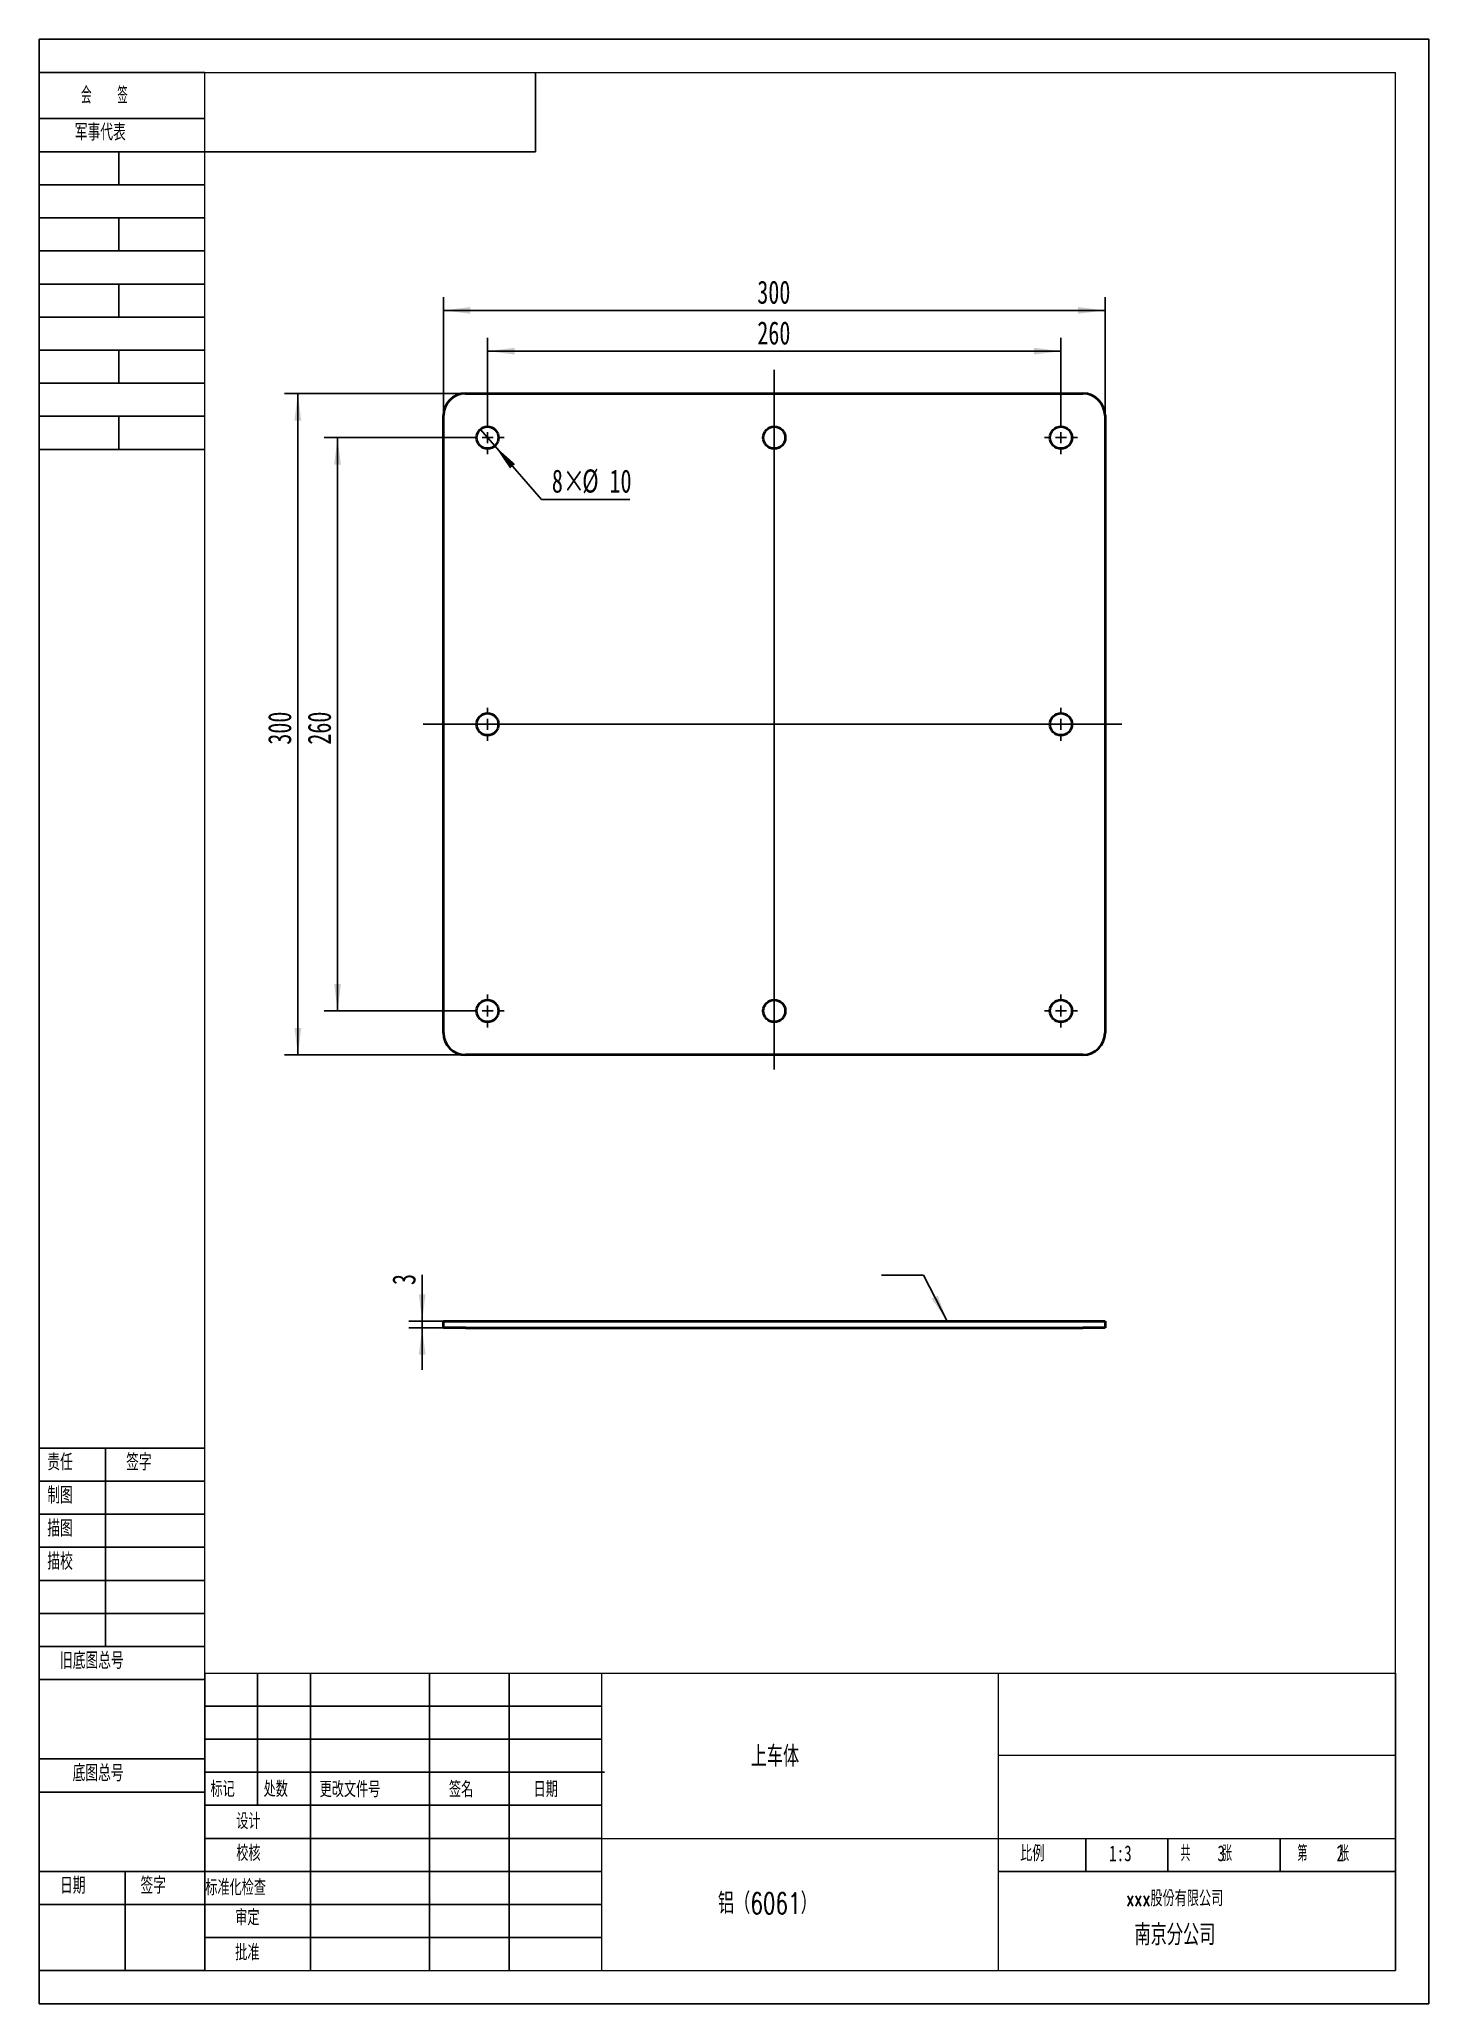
# Model space of a CAD drawing. Header units: millimetres. Extents: x 0 to 210, y 0 to 297.
import ezdxf

# ---------------------------------------------------------------- set-up
doc = ezdxf.new("R2010")
doc.units = ezdxf.units.MM
doc.header["$PDSIZE"] = -1
for name, color, linetype in [('1', 179, 'Continuous'), ('10', 7, 'Continuous'), ('FORMAT', 7, 'Continuous'), ('OB', 179, 'Continuous')]:
    doc.layers.add(name, color=color, linetype=linetype)
doc.layers.add('2', color=7, linetype='Continuous', lineweight=15)
doc.layers.add('3', color=179, linetype='Continuous', lineweight=15)
doc.styles.add('SLDTEXTSTYLE0', font='TXT', dxfattribs={"width": 0.7, "bigfont": 'bigfont'})
doc.styles.add('SLDTEXTSTYLE1', font='TXT', dxfattribs={"width": 0.566667, "bigfont": 'bigfont'})
doc.styles.add('SLDTEXTSTYLE2', font='TXT', dxfattribs={"width": 0.58, "bigfont": 'bigfont'})
doc.styles.add('SLDTEXTSTYLE3', font='TXT', dxfattribs={"width": 0.7})
doc.dimstyles.new('SLDDIMSTYLE0', dxfattribs={"dimtxt": 3.5, "dimasz": 4.08, "dimexe": 0, "dimexo": 0.0625, "dimgap": 0.875, "dimtad": 2, "dimlfac": 3, "dimrnd": 1e-09, "dimzin": 12, "dimdsep": 46, "dimtxsty": 'SLDTEXTSTYLE3', "dimsah": 1, "dimcen": 0.09, "dimadec": 0, "dimazin": 3, "dimtfac": 1, "dimtmove": 0, "dimatfit": 0, "dimfxl": 0, "dimfrac": 2, "dimtolj": 1, "dimtzin": 12, "dimarcsym": 0})
doc.dimstyles.new('SLDDIMSTYLE2', dxfattribs={"dimtxt": 3.5, "dimasz": 4.08, "dimexe": 0, "dimexo": 0.0625, "dimgap": 0.875, "dimtad": 2, "dimlfac": 3, "dimrnd": 1e-09, "dimzin": 12, "dimdsep": 46, "dimtxsty": 'SLDTEXTSTYLE3', "dimsah": 1, "dimcen": 0.09, "dimadec": 0, "dimazin": 3, "dimtfac": 1, "dimtofl": 0, "dimtmove": 0, "dimatfit": 3, "dimfxl": 0, "dimfrac": 2, "dimtolj": 1, "dimtzin": 12, "dimarcsym": 0})
doc.dimstyles.new('SLDDIMSTYLE3', dxfattribs={"dimtxt": 3.5, "dimasz": 4.08, "dimexe": 0, "dimexo": 0.0625, "dimgap": 0.875, "dimtad": 0, "dimtih": 1, "dimtoh": 1, "dimlfac": 3, "dimrnd": 1e-09, "dimzin": 12, "dimdsep": 46, "dimtxsty": 'SLDTEXTSTYLE3', "dimblk1": 'NONE', "dimsah": 1, "dimcen": 0, "dimadec": 0, "dimazin": 3, "dimtfac": 1, "dimtmove": 0, "dimatfit": 3, "dimldrblk": 'NONE', "dimfxl": 0, "dimfrac": 2, "dimtolj": 1, "dimtzin": 12, "dimarcsym": 0})

# ---------------------------------------------------------------- blocks, each defined once
blk = doc.blocks.new('_D')
at = {"layer": '10'}
for p, q in [((57.87, 103.19), (57.87, 110.2)), ((61.08, 103.19), (55.87, 103.19)), ((61.08, 102.19), (55.87, 102.19)), ((57.87, 102.19), (57.87, 103.19)), ((57.87, 102.19), (57.87, 95.84))]:
    blk.add_line(p, q, dxfattribs=at)
for points in [[(57.87, 103.19), (58.38, 107.27), (57.36, 107.27)], [(57.87, 102.19), (57.36, 98.11), (58.38, 98.11)]]:
    blk.add_solid(points, dxfattribs=at)
at = {"layer": '10', "insert": (53.36, 108.66), "char_height": 3.5, "attachment_point": 1, "rotation": 90, "style": 'SLDTEXTSTYLE3'}
blk.add_mtext('3', dxfattribs=at)
blk = doc.blocks.new('_D_1')
at = {"layer": '10'}
for p, q in [((64.41, 243.44), (37.08, 243.44)), ((39.08, 243.44), (39.08, 143.44)), ((64.41, 143.44), (37.08, 143.44))]:
    blk.add_line(p, q, dxfattribs=at)
for points in [[(39.08, 243.44), (38.57, 239.36), (39.59, 239.36)], [(39.08, 143.44), (39.59, 147.52), (38.57, 147.52)]]:
    blk.add_solid(points, dxfattribs=at)
at = {"layer": '10', "insert": (34.57, 190.35), "char_height": 3.5, "attachment_point": 1, "rotation": 90, "style": 'SLDTEXTSTYLE3'}
blk.add_mtext('300', dxfattribs=at)
blk = doc.blocks.new('_D_2')
at = {"layer": '10'}
for p, q in [((65.25, 236.77), (43.08, 236.77)), ((45.08, 236.77), (45.08, 150.11)), ((65.25, 150.11), (43.08, 150.11))]:
    blk.add_line(p, q, dxfattribs=at)
for points in [[(45.08, 236.77), (44.57, 232.69), (45.59, 232.69)], [(45.08, 150.11), (45.59, 154.19), (44.57, 154.19)]]:
    blk.add_solid(points, dxfattribs=at)
at = {"layer": '10', "insert": (40.57, 190.35), "char_height": 3.5, "attachment_point": 1, "rotation": 90, "style": 'SLDTEXTSTYLE3'}
blk.add_mtext('260', dxfattribs=at)
blk = doc.blocks.new('_D_3')
at = {"layer": '10'}
for p, q in [((61.08, 240.11), (61.08, 258.01)), ((61.08, 256.01), (161.08, 256.01)), ((161.08, 240.11), (161.08, 258.01))]:
    blk.add_line(p, q, dxfattribs=at)
for points in [[(61.08, 256.01), (65.16, 255.5), (65.16, 256.52)], [(161.08, 256.01), (157, 256.52), (157, 255.5)]]:
    blk.add_solid(points, dxfattribs=at)
at = {"layer": '10', "insert": (108.52, 260.52), "char_height": 3.5, "attachment_point": 1, "style": 'SLDTEXTSTYLE3'}
blk.add_mtext('300', dxfattribs=at)
blk = doc.blocks.new('_D_4')
at = {"layer": '10'}
for p, q in [((67.75, 239.27), (67.75, 251.85)), ((67.75, 249.85), (154.41, 249.85)), ((154.41, 239.27), (154.41, 251.85))]:
    blk.add_line(p, q, dxfattribs=at)
for points in [[(67.75, 249.85), (71.83, 249.34), (71.83, 250.36)], [(154.41, 249.85), (150.33, 250.36), (150.33, 249.34)]]:
    blk.add_solid(points, dxfattribs=at)
at = {"layer": '10', "insert": (108.52, 254.36), "char_height": 3.5, "attachment_point": 1, "style": 'SLDTEXTSTYLE3'}
blk.add_mtext('260', dxfattribs=at)
blk = doc.blocks.new('_D_5')
at = {"layer": '10'}
for p, q in [((66.65, 238.03), (68.84, 235.52)), ((68.84, 235.52), (75.88, 227.44)), ((75.88, 227.44), (89.25, 227.44))]:
    blk.add_line(p, q, dxfattribs=at)
blk.add_solid([(68.84, 235.52), (71.14, 232.11), (71.91, 232.78)], dxfattribs=at)
at = {"layer": '10', "char_height": 3.5, "attachment_point": 1, "style": 'SLDTEXTSTYLE3'}
for s, insert in [('8×', (77.47, 231.96)), ('%%c', (82.06, 231.97)), ('10', (86.18, 231.96))]:
    blk.add_mtext(s, dxfattribs=dict(at, insert=insert))
blk = doc.blocks.new('_NONE')
blk = doc.blocks.new('SW_CENTERMARKSYMBOL_0')
at = {"layer": '10', "color": 0}
for p, q in [((-1.67, 0), (-2.5, 0)), ((0, 0), (-0.83, 0)), ((0, 1.67), (0, 2.5)), ((0, 0), (0, 0.83)), ((0, 0), (0, -0.83)), ((0, 0), (0.83, 0)), ((1.67, 0), (2.5, 0)), ((0, -1.67), (0, -2.5))]:
    blk.add_line(p, q, dxfattribs=at)
blk = doc.blocks.new('SW_CENTERMARKSYMBOL_1')
at = {"layer": '10', "color": 0}
for p, q in [((-1.67, 0), (-2.5, 0)), ((0, 0), (-0.83, 0)), ((0, 1.67), (0, 2.5)), ((0, 0), (0, 0.83)), ((0, 0), (0, -0.83)), ((0, 0), (0.83, 0)), ((1.67, 0), (2.5, 0)), ((0, -1.67), (0, -2.5))]:
    blk.add_line(p, q, dxfattribs=at)
blk = doc.blocks.new('SW_CENTERMARKSYMBOL_2')
at = {"layer": '10', "color": 0}
for p, q in [((-1.67, 0), (-2.5, 0)), ((0, 0), (-0.83, 0)), ((0, 1.67), (0, 2.5)), ((0, 0), (0, 0.83)), ((0, 0), (0, -0.83)), ((0, 0), (0.83, 0)), ((1.67, 0), (2.5, 0)), ((0, -1.67), (0, -2.5))]:
    blk.add_line(p, q, dxfattribs=at)
blk = doc.blocks.new('SW_CENTERMARKSYMBOL_3')
at = {"layer": '10', "color": 0}
for p, q in [((-1.67, 0), (-2.5, 0)), ((0, 0), (-0.83, 0)), ((0, 1.67), (0, 2.5)), ((0, 0), (0, 0.83)), ((0, 0), (0, -0.83)), ((0, 0), (0.83, 0)), ((1.67, 0), (2.5, 0)), ((0, -1.67), (0, -2.5))]:
    blk.add_line(p, q, dxfattribs=at)
blk = doc.blocks.new('SW_CENTERMARKSYMBOL_4')
at = {"layer": '10', "color": 0}
for p, q in [((-1.67, 0), (-2.5, 0)), ((0, 0), (-0.83, 0)), ((0, 1.67), (0, 2.5)), ((0, 0), (0, 0.83)), ((0, 0), (0, -0.83)), ((0, 0), (0.83, 0)), ((1.67, 0), (2.5, 0)), ((0, -1.67), (0, -2.5))]:
    blk.add_line(p, q, dxfattribs=at)
blk = doc.blocks.new('SW_CENTERMARKSYMBOL_5')
at = {"layer": '10', "color": 0}
for p, q in [((-1.67, 0), (-2.5, 0)), ((0, 0), (-0.83, 0)), ((0, 1.67), (0, 2.5)), ((0, 0), (0, 0.83)), ((0, 0), (0, -0.83)), ((0, 0), (0.83, 0)), ((1.67, 0), (2.5, 0)), ((0, -1.67), (0, -2.5))]:
    blk.add_line(p, q, dxfattribs=at)

msp = doc.modelspace()

# ---------------------------------------------------------------- linework, layer by layer
at = {"color": 7, "linetype": 'Continuous', "lineweight": 40}
for p, q in [((64.4121, 243.4399), (157.7455, 243.4399)), ((61.0788, 146.7733), (61.0788, 240.1066)), ((161.0788, 240.1066), (161.0788, 146.7733)), ((157.7455, 143.4399), (64.4121, 143.4399)), ((61.0788, 102.1869), (61.0788, 103.1869)), ((61.0788, 103.1869), (64.4121, 103.1869)), ((64.4121, 102.1869), (61.0788, 102.1869)), ((64.4121, 103.1869), (157.7455, 103.1869)), ((64.4121, 102.1869), (157.7455, 102.1869)), ((157.7455, 103.1869), (161.0788, 103.1869)), ((161.0788, 102.1869), (157.7455, 102.1869)), ((161.0788, 103.1869), (161.0788, 102.1869))]:
    msp.add_line(p, q, dxfattribs=at)
at = {"color": 7, "linetype": 'Continuous'}
for q in [(111.0788, 102.2715), (111.1211, 102.1869)]:
    msp.add_line((111.0788, 102.1869), q, dxfattribs=at)
at = {"color": 7, "linetype": 'Continuous', "lineweight": 40}
for centre in [(67.7455, 236.7733), (111.0788, 236.7733), (154.4121, 236.7733), (67.7455, 193.4399), (154.4121, 193.4399), (67.7455, 150.1066), (111.0788, 150.1066), (154.4121, 150.1066)]:
    msp.add_circle(centre, 1.6667, dxfattribs=at)
for centre, start, end in [((64.4121, 240.1066), 90, 180), ((157.7455, 240.1066), 0, 90), ((64.4121, 146.7733), 180, 270), ((157.7455, 146.7733), 270, 0)]:
    msp.add_arc(centre, 3.3333, start, end, dxfattribs=at)
at = {"color": 7, "linetype": 'Continuous'}
msp.add_point((111.0788, 102.1869), dxfattribs=at)
at = {"layer": '1', "color": 7}
for p, q in [((0, 297), (210, 297)), ((210, 0), (210, 297)), ((0, 0), (0, 297)), ((0, 74), (25, 74)), ((0, 69), (25, 69)), ((0, 64), (25, 64)), ((0, 59), (25, 59)), ((25, 35), (85.4191, 35)), ((25, 30), (85, 30)), ((25, 25), (85, 25)), ((25, 20), (85, 20)), ((25, 15), (85, 15)), ((25, 10), (85, 10)), ((0, 0), (210, 0))]:
    msp.add_line(p, q, dxfattribs=at)
at = {"layer": '10'}
for p, q in [((111.0788, 247.003), (111.0788, 141.2259)), ((58.0271, 193.4399), (163.6311, 193.4399)), ((133.6504, 110.1539), (127.3004, 110.1539)), ((137.2001, 103.1869), (133.6504, 110.1539))]:
    msp.add_line(p, q, dxfattribs=at)
msp.add_solid([(137.2001, 103.1869), (135.8006, 107.0528), (134.8953, 106.5916)], dxfattribs=at)
at = {"layer": '2', "color": 7}
for p, q in [((25, 5), (25, 60)), ((25, 5), (25, 60)), ((25, 50), (25, 5)), ((25, 50), (205, 50)), ((85, 5), (85, 50)), ((145, 5), (145, 50)), ((205, 50), (205, 5)), ((145, 37.5814), (205, 37.5814)), ((85, 25), (205, 25))]:
    msp.add_line(p, q, dxfattribs=at)
at = {"layer": '3', "color": 7}
for p, q in [((25, 5), (25, 292)), ((25, 292), (205, 292)), ((205, 5), (205, 292)), ((25, 5), (205, 5))]:
    msp.add_line(p, q, dxfattribs=at)
at = {"layer": 'FORMAT', "color": 7}
for p, q in [((25, 292), (0, 292)), ((75, 280), (75, 292)), ((25, 285), (0, 285)), ((25, 280), (0, 280)), ((12, 275), (12, 280)), ((25, 280), (75, 280)), ((25, 275), (0, 275)), ((25, 270), (0, 270)), ((12, 265), (12, 270)), ((25, 265), (0, 265)), ((25, 260), (0, 260)), ((12, 255), (12, 260)), ((25, 255), (0, 255)), ((25, 250), (0, 250)), ((12, 245), (12, 250)), ((25, 245), (0, 245)), ((25, 240), (0, 240)), ((12, 235), (12, 240)), ((25, 235), (0, 235)), ((0, 84), (25, 84)), ((10, 54), (10, 84)), ((0, 79), (25, 79)), ((0, 54), (25, 54)), ((0, 49), (25, 49)), ((33, 30), (33, 50)), ((41, 5), (41, 50)), ((59, 5), (59, 50)), ((71, 5), (71, 50)), ((25, 45), (85, 45)), ((25, 40), (85, 40)), ((0, 37), (25, 37)), ((0, 32), (25, 32)), ((158.1683, 20), (158.1683, 25)), ((170.5768, 20), (170.5768, 25)), ((187.5249, 20), (187.5249, 25)), ((0, 20), (25, 20)), ((13, 5), (13, 20)), ((145, 20), (205, 20)), ((0, 15), (25, 15)), ((25, 5), (0, 5))]:
    msp.add_line(p, q, dxfattribs=at)

# ---------------------------------------------------------------- block references
at = {"layer": '10'}
for name, p in [('SW_CENTERMARKSYMBOL_1', (67.7455, 236.7733)), ('SW_CENTERMARKSYMBOL_3', (154.4121, 236.7733)), ('SW_CENTERMARKSYMBOL_4', (67.7455, 193.4399)), ('SW_CENTERMARKSYMBOL_5', (154.4121, 193.4399)), ('SW_CENTERMARKSYMBOL_0', (67.7455, 150.1066)), ('SW_CENTERMARKSYMBOL_2', (154.4121, 150.1066))]:
    msp.add_blockref(name, p, dxfattribs=at)

# ---------------------------------------------------------------- texts
at = {"color": 7, "linetype": 'Continuous', "lineweight": 0, "attachment_point": 1, "style": 'SLDTEXTSTYLE3'}
for s, insert, char_height in [('1:3', (161.7021, 23.931), 2.38125), ('3', (178.0647, 23.931), 2.3813), ('2', (196.0678, 23.931), 2.3813)]:
    msp.add_mtext(s, dxfattribs=dict(at, insert=insert, char_height=char_height))
at = {"layer": '2', "attachment_point": 1, "style": 'SLDTEXTSTYLE0'}
for s, insert, char_height in [('标记', (25.8732, 33.6465), 2.38125), ('设计', (29.7722, 28.7837), 2.38125), ('xxx\\M+18CD2份\\M+1974C\\M+18CC0\\M+18CF6\\M+18E69', (164.3007, 17.1174), 2.38125), ('\\M+193EC\\M+18B9E\\M+195AA\\M+18CF6\\M+18E69', (165.5292, 12.0132), 3.175)]:
    msp.add_mtext(s, dxfattribs=dict(at, insert=insert, char_height=char_height))
at = {"layer": '2', "color": 7, "char_height": 2.38125, "attachment_point": 1}
for s, insert, style in [('处\\M+19094', (33.9057, 33.6465), 'SLDTEXTSTYLE0'), ('\\M+18D58\\M+189FC\\M+195B6\\M+18C8F\\M+18D86', (42.3759, 33.6003), 'SLDTEXTSTYLE0'), ('签\\M+196BC', (61.9153, 33.6003), 'SLDTEXTSTYLE0'), ('\\M+193FA\\M+18AFA', (74.7182, 33.6003), 'SLDTEXTSTYLE0'), ('\\M+18D5A\\M+18A6A', (29.7722, 23.9684), 'SLDTEXTSTYLE0'), ('\\M+194E4\\M+197E1', (148.2548, 23.9231), 'SLDTEXTSTYLE0'), ('\\M+18BA4    张', (172.495, 23.931), 'SLDTEXTSTYLE1'), ('\\M+191E6    张', (190.171, 23.931), 'SLDTEXTSTYLE1'), ('标\\M+18F79\\M+189BB检查', (25.0916, 18.7571), 'SLDTEXTSTYLE0'), ('审\\M+192E8', (29.6144, 14.2243), 'SLDTEXTSTYLE0'), ('\\M+194E1\\M+18F79', (29.6144, 8.9397), 'SLDTEXTSTYLE0')]:
    msp.add_mtext(s, dxfattribs=dict(at, insert=insert, style=style))
at = {"layer": 'FORMAT', "char_height": 3.175, "attachment_point": 1, "style": 'SLDTEXTSTYLE0'}
for s, insert in [('\\M+18FE3车\\M+191CC', (107.5229, 38.9985)), ('铝\\M+181696061\\M+1816A', (102.5734, 16.7792))]:
    msp.add_mtext(s, dxfattribs=dict(at, insert=insert))
at = {"layer": 'OB', "color": 7, "char_height": 2.5, "attachment_point": 1}
for s, insert, style in [('\\M+189EF   签', (6.309, 289.7769), 'SLDTEXTSTYLE2'), ('军\\M+18E96\\M+191E3\\M+1955C', (5.3708, 284.2005), 'SLDTEXTSTYLE0'), ('责\\M+19443', (1.2158, 83.1229), 'SLDTEXTSTYLE0'), ('签\\M+18E9A', (13.1275, 83.1229), 'SLDTEXTSTYLE0'), ('\\M+190A7图', (1.2158, 78.1229), 'SLDTEXTSTYLE0'), ('\\M+19560图', (1.2158, 73.1229), 'SLDTEXTSTYLE0'), ('\\M+19560\\M+18D5A', (1.2158, 68.1229), 'SLDTEXTSTYLE0'), ('\\M+18B8C\\M+192EA图总\\M+18D86', (3.1275, 53.1229), 'SLDTEXTSTYLE0'), ('\\M+192EA图总\\M+18D86', (5.0391, 36.1229), 'SLDTEXTSTYLE0'), ('\\M+193FA\\M+18AFA', (3.1275, 19.1229), 'SLDTEXTSTYLE0'), ('签\\M+18E9A', (15.2921, 19.1229), 'SLDTEXTSTYLE0')]:
    msp.add_mtext(s, dxfattribs=dict(at, insert=insert, style=style))

# ---------------------------------------------------------------- dimensions: what is measured, and where the dimension line sits
at = {"layer": '10'}
for base, p1, p2, picture, middle in [((161.0788, 256.012), (61.0788, 240.1066), (161.0788, 240.1066), '_D_3', (110.8224, 256.012)), ((154.4121, 249.8508), (67.7455, 239.2733), (154.4121, 239.2733), '_D_4', (110.8224, 249.8508))]:
    dim = msp.add_linear_dim(base=base, p1=p1, p2=p2, dimstyle='SLDDIMSTYLE2', dxfattribs=at)
    dim.commit()
    dim.dimension.update_dxf_attribs({"geometry": picture, "text_midpoint": middle, "dimtype": 160})
for base, p1, p2, dimstyle, picture, middle in [((39.0788, 143.4399), (64.4121, 243.4399), (64.4121, 143.4399), 'SLDDIMSTYLE2', '_D_1', (39.0788, 192.6511)), ((45.0788, 150.1066), (65.2455, 236.7733), (65.2455, 150.1066), 'SLDDIMSTYLE2', '_D_2', (45.0788, 192.6511)), ((57.8697, 103.1869), (61.0788, 102.1869), (61.0788, 103.1869), 'SLDDIMSTYLE0', '_D', (57.8697, 109.4295))]:
    dim = msp.add_linear_dim(base=base, p1=p1, p2=p2, angle=90, dimstyle=dimstyle, dxfattribs=at)
    dim.commit()
    dim.dimension.update_dxf_attribs({"geometry": picture, "text_midpoint": middle, "dimtype": 160})
dim = msp.add_diameter_dim_2p(p1=(66.65, 238.0294), p2=(68.8409, 235.5172), text='8×<>', dimstyle='SLDDIMSTYLE3', dxfattribs=at)
dim.commit()
dim.dimension.update_dxf_attribs({"geometry": '_D_5', "text_midpoint": (83.3593, 230.1289), "dimtype": 163})

doc.saveas('drawing.dxf')
